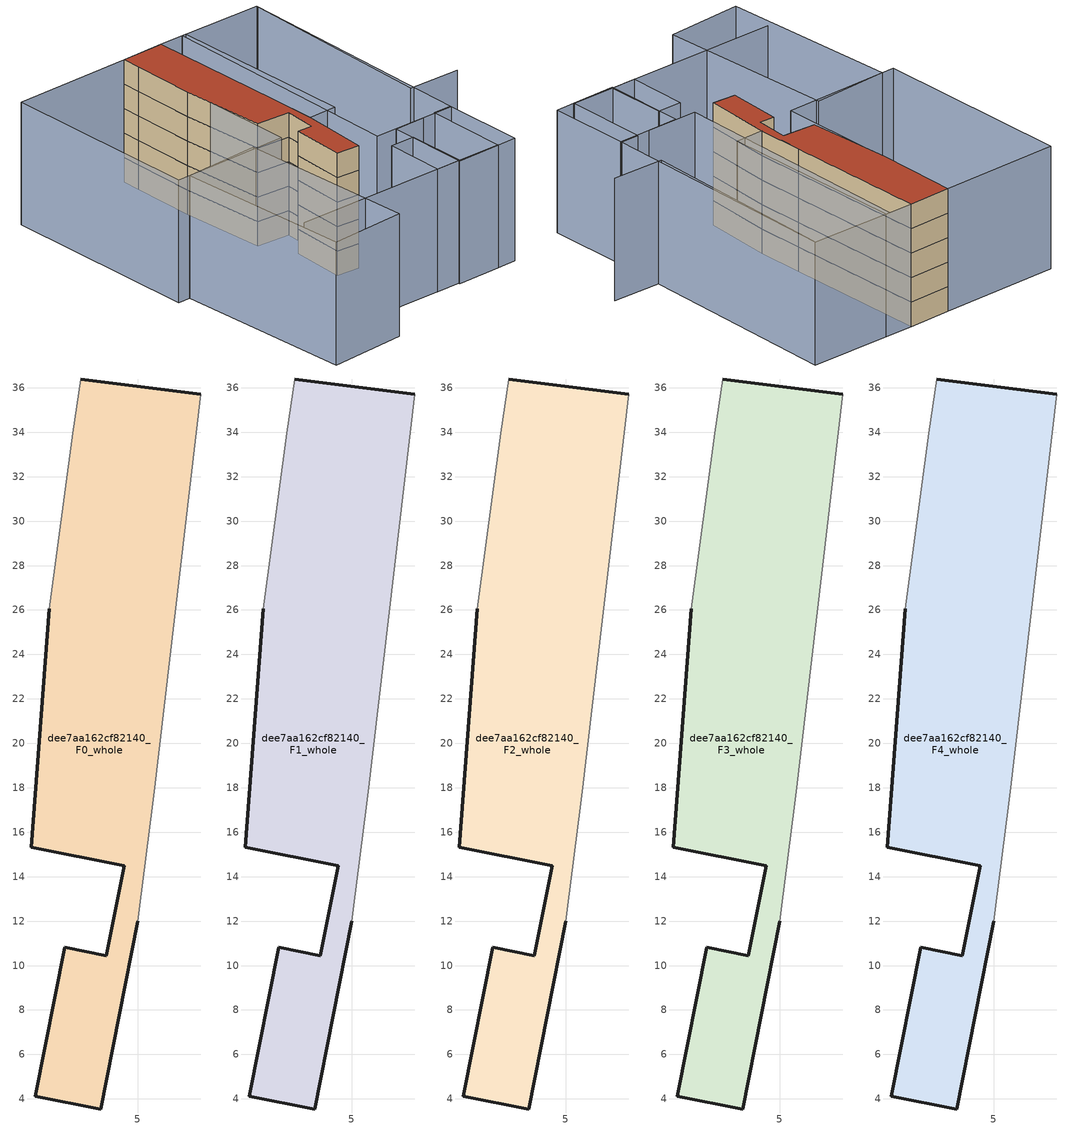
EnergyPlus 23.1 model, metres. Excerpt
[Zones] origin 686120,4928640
dee7aa162cf82140_F0_whole
 floor ground (EU_floor_Construction): 7.85,35.7 5.75,17.83 5.01,12 3.34,3.55 0.4,4.13 1.72,10.83 3.59,10.45 4.4,14.49 0.21,15.32 1.03,26.07 2.09,33.95 2.45,36.39 z0
 wall outside (EU_wall_Construction): 7.85,35.7 2.45,36.39 / 1.03,26.07 0.21,15.32 4.4,14.49 3.59,10.45 1.72,10.83 0.4,4.13 3.34,3.55 5.01,12 z0:3
 wall adiabatic (EU_wall_Construction): 2.45,36.39 2.09,33.95 1.03,26.07 / 5.01,12 5.75,17.83 7.85,35.7 z0:3
dee7aa162cf82140_F1_whole
 floor to dee7aa162cf82140_F0_whole (EU_floor_Construction): 7.85,35.7 5.75,17.83 5.01,12 3.34,3.55 0.4,4.13 1.72,10.83 3.59,10.45 4.4,14.49 0.21,15.32 1.03,26.07 2.09,33.95 2.45,36.39 z3
 wall outside (EU_wall_Construction): 7.85,35.7 2.45,36.39 / 1.03,26.07 0.21,15.32 4.4,14.49 3.59,10.45 1.72,10.83 0.4,4.13 3.34,3.55 5.01,12 z3:6
 wall adiabatic (EU_wall_Construction): 2.45,36.39 2.09,33.95 1.03,26.07 / 5.01,12 5.75,17.83 7.85,35.7 z3:6
dee7aa162cf82140_F2_whole
 floor to dee7aa162cf82140_F1_whole (EU_floor_Construction): 7.85,35.7 5.75,17.83 5.01,12 3.34,3.55 0.4,4.13 1.72,10.83 3.59,10.45 4.4,14.49 0.21,15.32 1.03,26.07 2.09,33.95 2.45,36.39 z6
 wall outside (EU_wall_Construction): 7.85,35.7 2.45,36.39 / 1.03,26.07 0.21,15.32 4.4,14.49 3.59,10.45 1.72,10.83 0.4,4.13 3.34,3.55 5.01,12 z6:9
 wall adiabatic (EU_wall_Construction): 2.45,36.39 2.09,33.95 1.03,26.07 / 5.01,12 5.75,17.83 7.85,35.7 z6:9
dee7aa162cf82140_F3_whole
 floor to dee7aa162cf82140_F2_whole (EU_floor_Construction): 7.85,35.7 5.75,17.83 5.01,12 3.34,3.55 0.4,4.13 1.72,10.83 3.59,10.45 4.4,14.49 0.21,15.32 1.03,26.07 2.09,33.95 2.45,36.39 z9
 wall outside (EU_wall_Construction): 7.85,35.7 2.45,36.39 / 1.03,26.07 0.21,15.32 4.4,14.49 3.59,10.45 1.72,10.83 0.4,4.13 3.34,3.55 5.01,12 z9:12
 wall adiabatic (EU_wall_Construction): 2.45,36.39 2.09,33.95 1.03,26.07 / 5.01,12 5.75,17.83 7.85,35.7 z9:12
dee7aa162cf82140_F4_whole
 floor to dee7aa162cf82140_F3_whole (EU_floor_Construction): 7.85,35.7 5.75,17.83 5.01,12 3.34,3.55 0.4,4.13 1.72,10.83 3.59,10.45 4.4,14.49 0.21,15.32 1.03,26.07 2.09,33.95 2.45,36.39 z12
 wall outside (EU_wall_Construction): 7.85,35.7 2.45,36.39 / 1.03,26.07 0.21,15.32 4.4,14.49 3.59,10.45 1.72,10.83 0.4,4.13 3.34,3.55 5.01,12 z12:15
 wall adiabatic (EU_wall_Construction): 2.45,36.39 2.09,33.95 1.03,26.07 / 5.01,12 5.75,17.83 7.85,35.7 z12:15
 roof outside (EU_roof_Construction): 3.34,3.55 5.01,12 5.75,17.83 7.85,35.7 2.45,36.39 2.09,33.95 1.03,26.07 0.21,15.32 4.4,14.49 3.59,10.45 1.72,10.83 0.4,4.13 z15
shading: -14.61,-3.95 13.31,-7.94 / 24.05,7.04 17.48,8.1 / 17.48,8.1 21.53,33.45 / 4.58,-6.73 5.6,0.73 / 5.6,0.73 8.75,0.3 / 8.75,0.3 7.74,-7.16 / 7.74,-7.16 4.58,-6.73 / 13.28,-7.98 14.62,2.35 / 14.62,2.35 17.02,2.04 / 17.02,2.04 15.68,-8.3 / 15.68,-8.3 13.28,-7.98 / 21.65,33.75 17,1.88 / 17,1.88 6.35,3.43 / 6.35,3.43 11,35.3 / 11,35.3 21.65,33.75 / 14.61,2.25 13.28,-7.98 / 13.28,-7.98 7.64,-7.25 / 7.64,-7.25 8.97,2.99 / 8.97,2.99 14.61,2.25 / -14.15,12.85 -4.42,12.05 / -4.42,12.05 -6.27,-10.48 / -6.27,-10.48 -16,-9.68 / -16,-9.68 -14.15,12.85 / 5,11.94 7.85,35.7 / 7.85,35.7 11.49,35.27 / 11.49,35.27 8.64,11.51 / 8.64,11.51 5,11.94 / -12.6,38.3 2.45,36.39 / 2.45,36.39 -0.74,11.15 / -0.74,11.15 -15.79,13.05 / -15.79,13.05 -12.6,38.3 z0:15
[Building]
EU S2 Campaign: North Axis=0; Terrain=City; Solar Distribution=FullExterior
[Site:Location]
Bologna: Latitude=44.5; Longitude=11.25; Time Zone=1; Elevation=37
[SizingPeriod:WeatherFileDays]
AnnualSizingPeriod: Begin Month=1; Begin Day of Month=1; End Month=12; End Day of Month=31; Day of Week for Start Day=Monday; Use Weather File Daylight Saving Period=No; Use Weather File Rain and Snow Indicators=No
[MATERIAL]
EU_InternalMass_Material: Roughness=MediumRough; Thickness=0.1; Conductivity=1; Density=1800; Specific Heat=900; Thermal Absorptance=0.9; Solar Absorptance=0.7; Visible Absorptance=0.7
[MATERIAL:NOMASS] Roughness=MediumRough; Thermal Absorptance=0.9; Solar Absorptance=0.7; Visible Absorptance=0.7
Name | Thermal Resistance
EU_wall_NoMass | 0.905828
EU_roof_NoMass | 0.37593
EU_floor_NoMass | 0.67114
[CONSTRUCTION]
EU_wall_Construction: EU_wall_NoMass
EU_roof_Construction: EU_roof_NoMass
EU_floor_Construction: EU_floor_NoMass
EU_InternalMass_Construction: EU_InternalMass_Material
[ZONE] Type=1; Multiplier=1; Ceiling Height=autocalculate; Floor Area=autocalculate; Part of Total Floor Area=Yes
Name | Volume
dee7aa162cf82140_F0_whole | 426.099
dee7aa162cf82140_F1_whole; dee7aa162cf82140_F2_whole; dee7aa162cf82140_F3_whole; dee7aa162cf82140_F4_whole | 426.1
[INTERNALMASS] Construction=EU_InternalMass_Construction; Surface Area=142.034
Name | Zone or ZoneList
dee7aa162cf82140_F0_whole_EU_InternalMass | dee7aa162cf82140_F0_whole
dee7aa162cf82140_F1_whole_EU_InternalMass | dee7aa162cf82140_F1_whole
dee7aa162cf82140_F2_whole_EU_InternalMass | dee7aa162cf82140_F2_whole
dee7aa162cf82140_F3_whole_EU_InternalMass | dee7aa162cf82140_F3_whole
dee7aa162cf82140_F4_whole_EU_InternalMass | dee7aa162cf82140_F4_whole
[OTHEREQUIPMENT] Fuel Type=Electricity; Design Level Calculation Method=Watts/Area; Power per Zone Floor Area=1; Fraction Latent=0; Fraction Radiant=0; Fraction Lost=0; Carbon Dioxide Generation Rate=0; EndUse Subcategory=EU_Step8_InternalGains
Name | Zone or ZoneList or Space or SpaceList | Schedule
EU_Step8_InternalGain_dee7aa162cf82140_F0_whole_f000 | dee7aa162cf82140_F0_whole | EU_Step8_GainSchedule_dee7aa162cf82140_F0_whole_f000
EU_Step8_InternalGain_dee7aa162cf82140_F1_whole_f000 | dee7aa162cf82140_F1_whole | EU_Step8_GainSchedule_dee7aa162cf82140_F1_whole_f000
EU_Step8_InternalGain_dee7aa162cf82140_F2_whole_f000 | dee7aa162cf82140_F2_whole | EU_Step8_GainSchedule_dee7aa162cf82140_F2_whole_f000
EU_Step8_InternalGain_dee7aa162cf82140_F3_whole_f000 | dee7aa162cf82140_F3_whole | EU_Step8_GainSchedule_dee7aa162cf82140_F3_whole_f000
EU_Step8_InternalGain_dee7aa162cf82140_F4_whole_f000 | dee7aa162cf82140_F4_whole | EU_Step8_GainSchedule_dee7aa162cf82140_F4_whole_f000
[ZONEVENTILATION:DESIGNFLOWRATE] Schedule=EU_AlwaysOn; Design Flow Rate Calculation Method=AirChanges/Hour; Air Changes per Hour=0.73129; Ventilation Type=Natural; Fan Pressure Rise=0; Fan Total Efficiency=1; Constant Term Coefficient=1; Temperature Term Coefficient=0; Velocity Term Coefficient=0; Velocity Squared Term Coefficient=0; Minimum Indoor Temperature=-100; Maximum Indoor Temperature=100; Delta Temperature=-100; Minimum Outdoor Temperature=-100; Maximum Outdoor Temperature=100; Maximum Wind Speed=40
Name | Zone or ZoneList or Space or SpaceList
EU_ConstantAir_dee7aa162cf82140_F0_whole | dee7aa162cf82140_F0_whole
EU_ConstantAir_dee7aa162cf82140_F1_whole | dee7aa162cf82140_F1_whole
EU_ConstantAir_dee7aa162cf82140_F2_whole | dee7aa162cf82140_F2_whole
EU_ConstantAir_dee7aa162cf82140_F3_whole | dee7aa162cf82140_F3_whole
EU_ConstantAir_dee7aa162cf82140_F4_whole | dee7aa162cf82140_F4_whole
[HVACTEMPLATE:THERMOSTAT] Constant Heating Setpoint=20; Constant Cooling Setpoint=50
EU_HeatOnly_dee7aa162cf82140_F0_whole; EU_HeatOnly_dee7aa162cf82140_F1_whole; EU_HeatOnly_dee7aa162cf82140_F2_whole; EU_HeatOnly_dee7aa162cf82140_F3_whole; EU_HeatOnly_dee7aa162cf82140_F4_whole
[HVACTEMPLATE:ZONE:IDEALLOADSAIRSYSTEM] System Availability Schedule=EU_AlwaysOn; Maximum Heating Supply Air Temperature=50; Minimum Cooling Supply Air Temperature=13; Maximum Heating Supply Air Humidity Ratio=0.0156; Minimum Cooling Supply Air Humidity Ratio=0.0077; Heating Limit=NoLimit; Cooling Limit=NoLimit; Heating Availability Schedule=EU_AlwaysOn; Cooling Availability Schedule=EU_CoolingOff; Dehumidification Control Type=ConstantSensibleHeatRatio; Cooling Sensible Heat Ratio=0.7; Dehumidification Setpoint=60; Humidification Control Type=None; Humidification Setpoint=30; Outdoor Air Method=None; Outdoor Air Flow Rate per Person=0.00944; Outdoor Air Flow Rate per Zone Floor Area=0; Outdoor Air Flow Rate per Zone=0; Demand Controlled Ventilation Type=None; Outdoor Air Economizer Type=NoEconomizer; Heat Recovery Type=None; Sensible Heat Recovery Effectiveness=0.7; Latent Heat Recovery Effectiveness=0.65
Name | Template Thermostat
dee7aa162cf82140_F0_whole | EU_HeatOnly_dee7aa162cf82140_F0_whole
dee7aa162cf82140_F1_whole | EU_HeatOnly_dee7aa162cf82140_F1_whole
dee7aa162cf82140_F2_whole | EU_HeatOnly_dee7aa162cf82140_F2_whole
dee7aa162cf82140_F3_whole | EU_HeatOnly_dee7aa162cf82140_F3_whole
dee7aa162cf82140_F4_whole | EU_HeatOnly_dee7aa162cf82140_F4_whole
[SIZING:ZONE] Zone Cooling Design Supply Air Temperature Input Method=SupplyAirTemperature; Zone Cooling Design Supply Air Temperature=13; Zone Heating Design Supply Air Temperature Input Method=SupplyAirTemperature; Zone Heating Design Supply Air Temperature=50; Zone Cooling Design Supply Air Humidity Ratio=0.008; Zone Heating Design Supply Air Humidity Ratio=0.008; Cooling Design Air Flow Method=DesignDay; Cooling Design Air Flow Rate=0; Cooling Minimum Air Flow per Zone Floor Area=0.000762; Cooling Minimum Air Flow=0; Cooling Minimum Air Flow Fraction=0.2; Heating Design Air Flow Method=DesignDay; Heating Design Air Flow Rate=0; Heating Maximum Air Flow per Zone Floor Area=0.002032; Heating Maximum Air Flow=0.141576; Heating Maximum Air Flow Fraction=0.3; Account for Dedicated Outdoor Air System=No; Dedicated Outdoor Air System Control Strategy=NeutralSupplyAir; Dedicated Outdoor Air Low Setpoint Temperature for Design=autosize; Dedicated Outdoor Air High Setpoint Temperature for Design=autosize; Zone Load Sizing Method=Sensible Load Only No Latent Load; Zone Latent Cooling Design Supply Air Humidity Ratio Input Method=HumidityRatioDifference; Zone Cooling Design Supply Air Humidity Ratio Difference=0.005; Zone Latent Heating Design Supply Air Humidity Ratio Input Method=HumidityRatioDifference; Zone Humidification Design Supply Air Humidity Ratio Difference=0.005
dee7aa162cf82140_F0_whole; dee7aa162cf82140_F1_whole; dee7aa162cf82140_F2_whole; dee7aa162cf82140_F3_whole; dee7aa162cf82140_F4_whole
[SCHEDULE:CONSTANT]
Name | Hourly Value
EU_AlwaysOn | 1
EU_CoolingOff | 0
[SCHEDULE:FILE] Column Number=1; Rows to Skip at Top=0; Number of Hours of Data=8760; Column Separator=Comma; Interpolate to Timestep=No; Minutes per Item=60; Adjust Schedule for Daylight Savings=Yes
Name | File
EU_Step8_GainSchedule_dee7aa162cf82140_F0_whole_f000 | ../../schedules/dee7aa162cf82140/dee7aa162cf82140_F0_whole_f000_gain.csv
EU_Step8_GainSchedule_dee7aa162cf82140_F1_whole_f000 | ../../schedules/dee7aa162cf82140/dee7aa162cf82140_F1_whole_f000_gain.csv
EU_Step8_GainSchedule_dee7aa162cf82140_F2_whole_f000 | ../../schedules/dee7aa162cf82140/dee7aa162cf82140_F2_whole_f000_gain.csv
EU_Step8_GainSchedule_dee7aa162cf82140_F3_whole_f000 | ../../schedules/dee7aa162cf82140/dee7aa162cf82140_F3_whole_f000_gain.csv
EU_Step8_GainSchedule_dee7aa162cf82140_F4_whole_f000 | ../../schedules/dee7aa162cf82140/dee7aa162cf82140_F4_whole_f000_gain.csv
